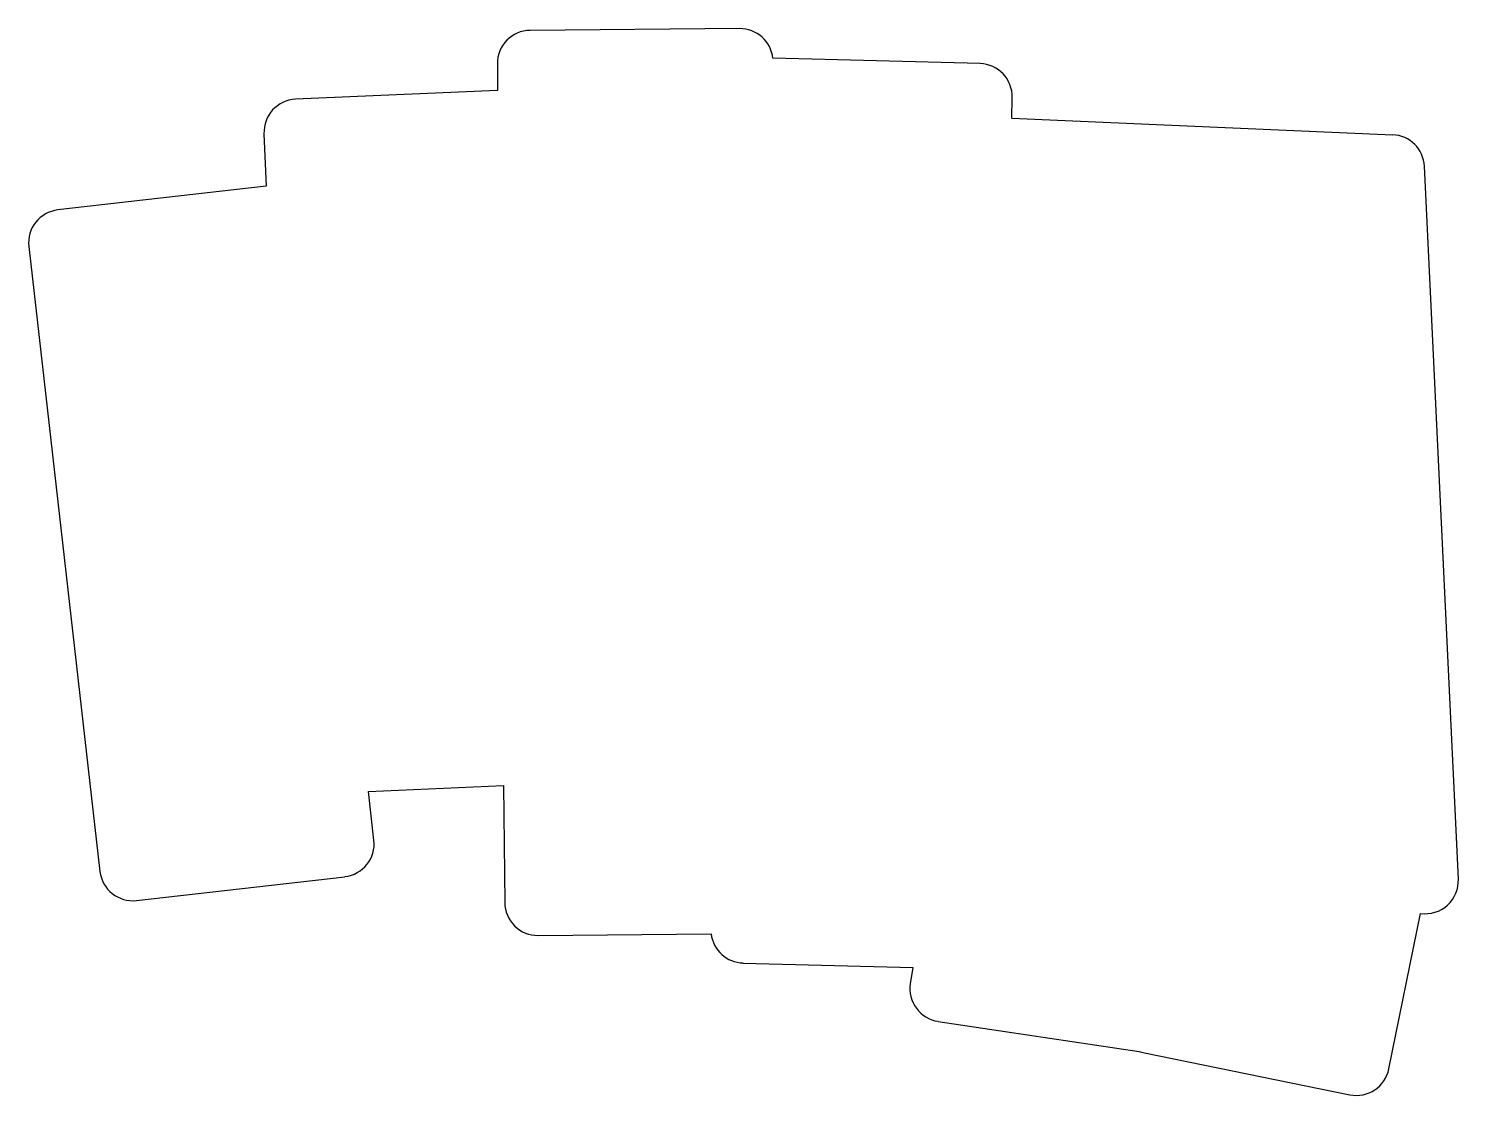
# Model space of a CAD drawing. Header units: millimetres. Extents: x 162 to 292, y -196 to -100.
import ezdxf

# ---------------------------------------------------------------- set-up
doc = ezdxf.new("R2010")
doc.units = ezdxf.units.MM

msp = doc.modelspace()

# ---------------------------------------------------------------- linework, layer by layer
for p, q in [((226.51, -99.66), (207.52, -99.82)), ((248.3, -102.83), (229.52, -102.34)), ((204.54, -102.85), (204.56, -105.26)), ((204.56, -105.26), (186.25, -106.06)), ((251.17, -107.78), (251.22, -105.91)), ((251.17, -107.78), (285.72, -109.28)), ((183.38, -109.19), (183.59, -113.95)), ((291.67, -176.76), (288.59, -112.14)), ((183.58, -113.95), (164.7, -116.1)), ((162.06, -119.42), (168.51, -176.06)), ((192.85, -168.83), (205.11, -168.29)), ((205.11, -168.29), (205.21, -178.9)), ((193.35, -173.23), (192.85, -168.83)), ((171.83, -178.7), (190.71, -176.55)), ((285.37, -193.97), (288.24, -179.87)), ((208.23, -181.87), (223.92, -181.73)), ((226.82, -184.37), (242.2, -184.77)), ((242.2, -184.77), (241.98, -186.25)), ((244.5, -189.66), (262.74, -192.39)), ((263.22, -192.52), (281.84, -196.31))]:
    msp.add_line(p, q)
for centre, start, end in [((226.54, -102.66), 6.1085, 90.5), ((207.54, -102.82), 90.5, 180.5), ((248.22, -105.83), 358.5, 448.4895), ((186.38, -109.06), 92.5, 182.5), ((285.59, -112.28), 2.7299, 87.5), ((183.92, -116.93), 96.2844, 96.5), ((165.04, -119.08), 96.5, 186.5), ((190.37, -173.56), 276.5, 366.5), ((171.49, -175.72), 186.5, 276.5), ((288.67, -176.9), 261.7926, 362.7299), ((208.21, -178.87), 180.5, 270.5), ((226.9, -181.37), 186.9562, 268.4895), ((244.94, -186.69), 171.5, 261.5), ((263.82, -189.58), 249.0675, 258.5), ((282.43, -193.37), 258.5, 348.5)]:
    msp.add_arc(centre, 3, start, end)

doc.saveas('drawing.dxf')
